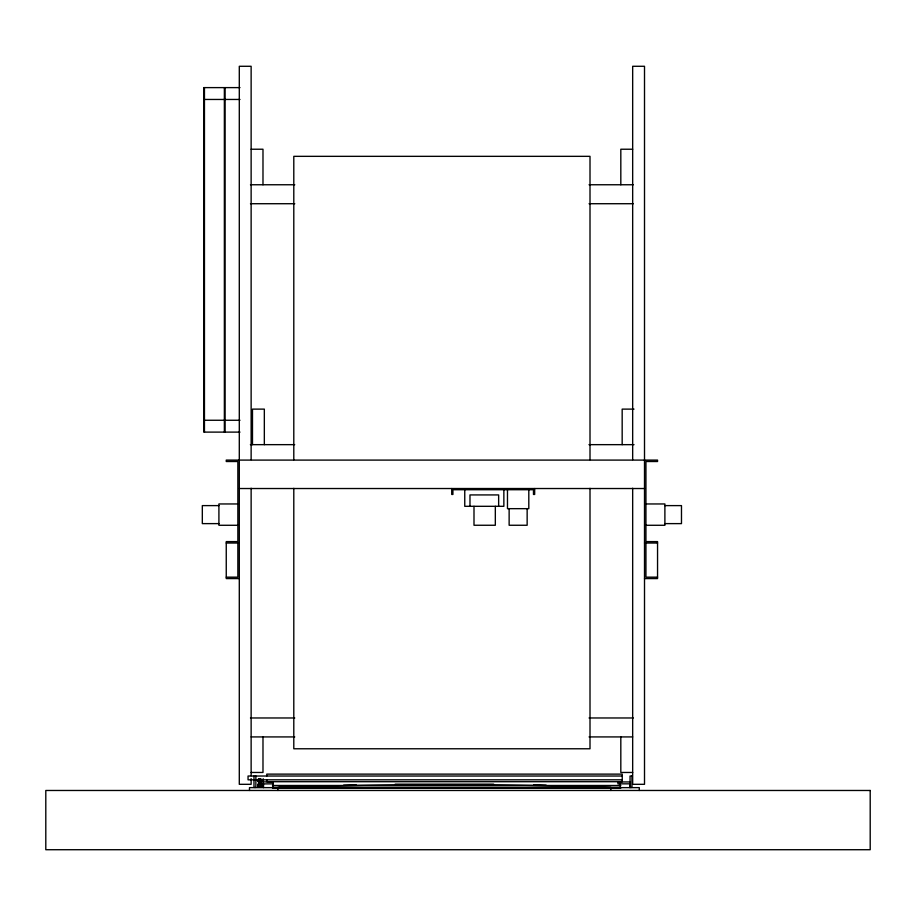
<?xml version="1.0" encoding="UTF-8"?>
<svg xmlns="http://www.w3.org/2000/svg" width="916" height="916" viewBox="0 0 916 916"><rect width="100%" height="100%" fill="white"/><g stroke="black" fill="none" stroke-linecap="round" stroke-linejoin="round"><path stroke-width="1.37" d="M279.311 787.336L282.117 787.222M308.692 786.226L314.28 786.031M343.603 785.161L356.152 784.863M395.151 784.176L493.644 784.153M239.981 87.615L203.741 87.615L203.741 432.112L239.981 432.112M203.741 99.455L239.981 99.455M251.133 149.228L262.984 149.228L262.984 184.769M632.67 149.228L620.819 149.228L620.819 184.769M250.469 184.757L294.757 184.757M589.045 184.757L633.334 184.757M250.469 203.718L294.757 203.718M589.045 203.718L633.334 203.718M634.009 409.12L622.17 409.12L622.17 444.661M203.741 420.261L239.981 420.261M250.389 444.649L294.677 444.649M588.965 444.649L634.009 444.661M239.294 488.526L644.509 488.526M237.862 503.96L218.913 503.96L218.913 525.28L237.862 525.28M645.94 503.96L664.89 503.96L664.89 525.28L645.94 525.28M218.913 505.609L202.321 505.609L202.321 523.62L218.913 523.62M664.89 505.609L681.481 505.609L681.481 523.62L664.89 523.62M226.252 543.028L239.294 543.028M644.509 543.028L657.551 543.028M226.252 577.16L237.862 577.16L237.862 543.028M657.551 577.16L645.94 577.16L645.94 543.028M239.294 578.58L226.252 578.58L226.252 541.608L237.862 541.608L237.862 461.515L226.252 461.515L226.252 460.095L657.551 460.095L657.551 461.515L645.94 461.515L645.94 541.608L657.551 541.608L657.551 578.58L644.509 578.58M250.469 717.972L294.757 717.972M589.045 717.972L633.334 717.972M251.133 736.922L294.757 736.922M589.045 736.922L632.67 736.922M251.133 772.463L262.984 772.463L262.984 736.922M632.67 772.463L620.819 772.463L620.819 736.922M622.239 776.024L248.053 776.024L248.053 779.814L622.239 779.814M258.793 779.459L257.969 779.459L257.969 781.348L258.793 781.348M257.969 780.398L258.793 780.398M258.358 781.588L260.9 781.588M258.117 781.829L273.014 781.943L273.014 787.634M258.117 783.959L273.014 783.844M629.819 783.844L617.968 783.844L617.968 781.943L629.819 781.943L629.819 787.634M258.358 784.199L260.9 784.199M260.694 784.428L257.969 784.428L257.969 786.329L258.793 786.329M257.969 785.378L258.793 785.378M272.487 785.493L620.808 785.493M272.487 787.394L620.808 787.394M272.487 788.103L620.808 788.103M533.73 784.863L546.142 785.161M575.088 786.031L580.595 786.226M644.509 459.626L644.509 66.284L632.67 66.284L632.67 459.626M644.509 460.095L644.509 784.314L632.67 784.314L632.67 488.228M639.299 790.474L639.299 787.634L249.484 787.634L249.484 790.474M620.338 783.844L620.338 787.634M610.869 790.474L610.869 787.394C499.918 783.741 388.865 783.798 277.914 787.394L277.914 790.474M590.007 459.718L590.007 156.338L293.796 156.338L293.796 459.718M590.007 488.331L590.007 748.773L293.796 748.773L293.796 488.331M534.669 488.526L534.669 494.457L533.478 494.457L533.478 489.716L452.905 489.716L452.905 494.457L451.725 494.457L451.725 488.526M528.807 489.716L528.807 508.666L507.475 508.666L507.475 489.716M527.147 508.666L527.147 525.257L509.136 525.257L509.136 508.666M503.857 489.716L503.857 506.308L464.755 506.308L464.755 489.716M498.647 506.308L498.647 494.926L469.977 494.926L469.977 506.308M495.327 506.308L495.327 525.257L473.996 525.257L473.996 506.308M266.774 776.024L266.774 774.123L622.239 774.123L622.239 781.703L266.774 781.703L266.774 779.814M264.335 444.661L264.335 409.12L252.484 409.12L252.484 444.661M263.533 783.844L263.533 787.634M263.304 779.127L263.304 781.68M263.304 784.107L263.304 786.649M263.064 779.047L263.064 781.909M263.064 783.878L263.064 786.89M261.163 781.943L261.163 783.844M260.934 779.047L260.934 781.909M260.934 783.878L260.934 786.89M260.716 778.863L260.694 787.153L258.793 787.153L258.793 779.024M260.178 778.863L260.178 779.688M259.079 778.863L259.079 779.688M258.53 778.863L258.53 779.688M257.728 779.905L257.728 780.901M257.728 784.886L257.728 785.882M255.873 776.024L255.873 787.394L253.984 787.394L253.984 776.024M251.133 459.626L251.133 66.284L239.294 66.284L239.294 459.626M251.133 488.228L251.133 775.726M251.133 778.589L251.133 784.314L239.294 784.314L239.294 460.095M225.073 87.615L225.073 432.112M224.363 87.615L224.363 432.112M204.451 87.615L204.451 432.112M631.96 776.024L630.059 776.024L630.059 787.394L631.96 787.394L631.96 776.024M870.2 790.474L45.8 790.474L45.8 849.716L870.2 849.716L870.2 790.474"/></g></svg>
